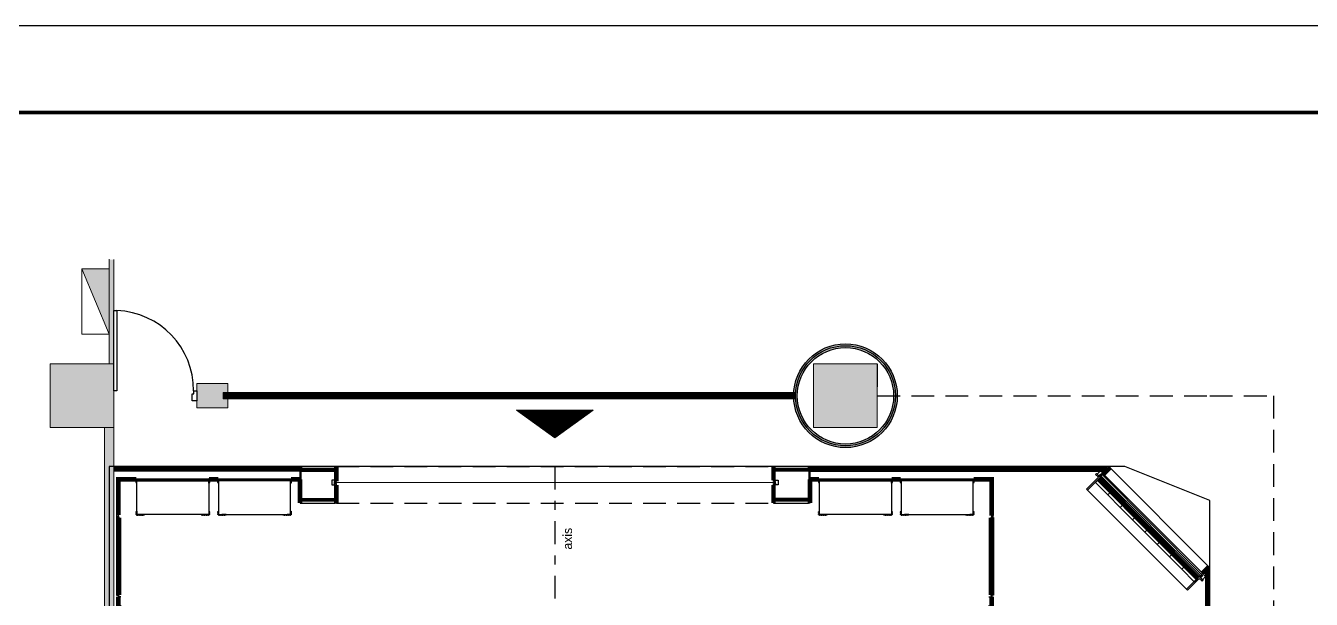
# Model space of a CAD drawing. Header units: millimetres. Extents: x 5896 to 6381, y 4295 to 4378.
# Drawn here: x 6114.69 to 6128.84, y 4371.62 to 4377.92 of the extents above; entities that cross this region are included whole.
import ezdxf

# ---------------------------------------------------------------- set-up
doc = ezdxf.new("R2010")
doc.units = ezdxf.units.MM
for name, pattern in [('CONTINOUS', [0]), ('HIDDEN', [0.375, 0.25, -0.125]), ('NASCOSTA', [0.375, 0.25, -0.125]), ('NASCOSTA2', [0.1875, 0.125, -0.0625]), ('PHANTOM2', [1.25, 0.625, -0.125, 0.125, -0.125, 0.125, -0.125]), ('TRATTEGGIATA', [0.75, 0.5, -0.25]), ('TRATTOPUNTO2', [0.5, 0.25, -0.125, 0, -0.125])]:
    doc.linetypes.add(name, pattern=pattern)
for name, color, linetype in [('1_AVT', 1, 'Continuous'), ('A-GLAZING', 2, 'Continuous'), ('ax-arredo piani', 2, 'Continuous'), ('ax-arredo piani rossi', 1, 'Continuous'), ('ax-arredo proiezioni', 1, 'NASCOSTA'), ('ax-arredo sez', 6, 'Continuous'), ('AX-proiez vestiti', 1, 'NASCOSTA2'), ('GA_X DIM', 8, 'Continuous'), ('Piani', 6, 'Continuous'), ('proiezioni', 2, 'NASCOSTA'), ('R-PIANI', 6, 'Continuous'), ('R-PROIEZIONI', 2, 'NASCOSTA'), ('sezioni 02', 3, 'Continuous'), ('Urban', 6, 'Continuous'), ('VITI', 1, 'Continuous'), ('图框', 254, 'Continuous')]:
    doc.layers.add(name, color=color, linetype=linetype)
for name, color, linetype, lineweight, true_color in [('Col-ALU-pia', 7, 'Continuous', 40, 0x8080fe), ('col-ALUrigatino-pia', 7, 'TRATTEGGIATA', 40, 0x8080fe), ('Col-mirror-pia', 7, 'Continuous', 40, 0x8ae2ff), ('Col-rosso-pia', 7, 'Continuous', 40, 0xb24e1f), ('R-HATCH', 7, 'Continuous', 9, 0xbababa), ('R-WALL', 7, 'Continuous', 9, 0xbababa)]:
    doc.layers.add(name, color=color, linetype=linetype, lineweight=lineweight, true_color=true_color)
for name, color, linetype, true_color in [('Col-LUMINOSO-PIA', 7, 'Continuous', 0xffd452), ('Col-neutro-pia', 7, 'TRATTEGGIATA', 0xb24e1f), ('Col-urban-pia', 7, 'CONTINOUS', 0x878787), ('MERCHANDISING-quote', 7, 'NASCOSTA2', 0x62b5df)]:
    doc.layers.add(name, color=color, linetype=linetype, true_color=true_color)
doc.layers.add('R-BORDER', color=7, linetype='PHANTOM2', true_color=0xdb0000, plot=False)
doc.layers.add('R-PLANT', color=1, linetype='Continuous', lineweight=9)
doc.styles.add('HZDX', font='')
doc.styles.get('HZDX').set_extended_font_data('DicotMedium')

# ---------------------------------------------------------------- blocks, each defined once
blk = doc.blocks.new('AX wall 3')
at = {"layer": 'ax-arredo piani'}
for points in [[(1.196, -0.482), (0.004, -0.482), (0.004, -0.082), (1.196, -0.082)], [(2.396, -0.482), (1.204, -0.482), (1.204, -0.082), (2.396, -0.082)], [(3.596, -0.482), (2.404, -0.482), (2.404, -0.082), (3.596, -0.082)]]:
    blk.add_lwpolyline(points, close=True, dxfattribs=at)
at = {"layer": 'ax-arredo proiezioni'}
for points in [[(0.004, -0.102), (0.004, -0.411), (1.196, -0.411), (1.196, -0.102)], [(0.024, -0.102), (0.024, -0.391), (1.176, -0.391), (1.176, -0.102)], [(1.204, -0.102), (1.204, -0.411), (2.396, -0.411), (2.396, -0.102)], [(1.224, -0.102), (1.224, -0.391), (2.376, -0.391), (2.376, -0.102)], [(2.404, -0.102), (2.404, -0.411), (3.596, -0.411), (3.596, -0.102)], [(2.424, -0.102), (2.424, -0.391), (3.576, -0.391), (3.576, -0.102)]]:
    blk.add_lwpolyline(points, dxfattribs=at)
at = {"layer": 'ax-arredo sez'}
for points in [[(-0.15, -0.03), (-0.1, -0.08), (-0.004, -0.08), (-0.004, -0.076), (-0.015, -0.076), (-0.015, -0.061), (-0.05, -0.061), (-0.05, -0.03), (-0.15, -0.03), (-0.15, -0.03)], [(1.185, -0.076), (1.185, -0.061), (0.015, -0.061), (0.015, -0.076), (0.004, -0.076), (0.004, -0.08), (1.196, -0.08), (1.196, -0.076), (1.185, -0.076)], [(2.385, -0.076), (2.385, -0.061), (1.215, -0.061), (1.215, -0.076), (1.204, -0.076), (1.204, -0.08), (2.396, -0.08), (2.396, -0.076), (2.385, -0.076)], [(3.585, -0.076), (3.585, -0.061), (2.415, -0.061), (2.415, -0.076), (2.404, -0.076), (2.404, -0.08), (3.596, -0.08), (3.596, -0.076), (3.585, -0.076)], [(3.75, -0.03), (3.7, -0.08), (3.604, -0.08), (3.604, -0.076), (3.615, -0.076), (3.615, -0.061), (3.65, -0.061), (3.65, -0.03), (3.75, -0.03), (3.75, -0.03)]]:
    blk.add_lwpolyline(points, dxfattribs=at)
for points in [[(-0.1, -0.08), (-0.004, -0.08), (-0.004, -0.081), (-0.1, -0.081)], [(-0.05, -0.046), (0.05, -0.046), (0.05, -0.043), (-0.05, -0.043)], [(-0.05, -0.046), (-0.015, -0.046), (-0.015, -0.061), (-0.05, -0.061)], [(-0.015, -0.076), (0.015, -0.076), (0.015, -0.046), (-0.015, -0.046)], [(-0.012, -0.073), (0.012, -0.073), (0.012, -0.049), (-0.012, -0.049)], [(1.196, -0.08), (0.004, -0.08), (0.004, -0.081), (1.196, -0.081)], [(0.015, -0.061), (0.05, -0.061), (0.05, -0.046), (0.015, -0.046)], [(1.15, -0.046), (1.25, -0.046), (1.25, -0.043), (1.15, -0.043)], [(1.15, -0.046), (1.185, -0.046), (1.185, -0.061), (1.15, -0.061)], [(1.185, -0.076), (1.215, -0.076), (1.215, -0.046), (1.185, -0.046)], [(1.188, -0.073), (1.212, -0.073), (1.212, -0.049), (1.188, -0.049)], [(2.396, -0.08), (1.204, -0.08), (1.204, -0.081), (2.396, -0.081)], [(1.215, -0.061), (1.25, -0.061), (1.25, -0.046), (1.215, -0.046)], [(2.35, -0.046), (2.45, -0.046), (2.45, -0.043), (2.35, -0.043)], [(2.35, -0.046), (2.385, -0.046), (2.385, -0.061), (2.35, -0.061)], [(2.385, -0.076), (2.415, -0.076), (2.415, -0.046), (2.385, -0.046)], [(2.388, -0.073), (2.412, -0.073), (2.412, -0.049), (2.388, -0.049)], [(3.596, -0.08), (2.404, -0.08), (2.404, -0.081), (3.596, -0.081)], [(2.415, -0.061), (2.45, -0.061), (2.45, -0.046), (2.415, -0.046)], [(3.55, -0.046), (3.65, -0.046), (3.65, -0.043), (3.55, -0.043)], [(3.55, -0.046), (3.585, -0.046), (3.585, -0.061), (3.55, -0.061)], [(3.585, -0.076), (3.615, -0.076), (3.615, -0.046), (3.585, -0.046)], [(3.588, -0.073), (3.612, -0.073), (3.612, -0.049), (3.588, -0.049)], [(3.7, -0.08), (3.604, -0.08), (3.604, -0.081), (3.7, -0.081)], [(3.615, -0.061), (3.65, -0.061), (3.65, -0.046), (3.615, -0.046)]]:
    blk.add_lwpolyline(points, close=True, dxfattribs=at)
at = {"layer": 'AX-proiez vestiti', "color": 1}
for p, q in [((0.1, -0.129), (0.1, -0.673)), ((0.2, -0.129), (0.2, -0.673)), ((0.3, -0.129), (0.3, -0.673)), ((0.4, -0.129), (0.4, -0.673)), ((0.5, -0.129), (0.5, -0.673)), ((0.6, -0.129), (0.6, -0.673)), ((0.7, -0.129), (0.7, -0.673)), ((0.8, -0.129), (0.8, -0.673)), ((0.9, -0.129), (0.9, -0.673)), ((1, -0.129), (1, -0.673)), ((1.1, -0.129), (1.1, -0.673)), ((1.3, -0.129), (1.3, -0.673)), ((1.4, -0.129), (1.4, -0.673)), ((1.5, -0.129), (1.5, -0.673)), ((1.6, -0.129), (1.6, -0.673)), ((1.7, -0.129), (1.7, -0.673)), ((1.8, -0.129), (1.8, -0.673)), ((1.9, -0.129), (1.9, -0.673)), ((2, -0.129), (2, -0.673)), ((2.1, -0.129), (2.1, -0.673)), ((2.2, -0.129), (2.2, -0.673)), ((2.3, -0.129), (2.3, -0.673)), ((2.5, -0.129), (2.5, -0.673)), ((2.6, -0.129), (2.6, -0.673)), ((2.7, -0.129), (2.7, -0.673)), ((2.8, -0.129), (2.8, -0.673)), ((2.9, -0.129), (2.9, -0.673)), ((3, -0.129), (3, -0.673)), ((3.1, -0.129), (3.1, -0.673)), ((3.2, -0.129), (3.2, -0.673)), ((3.3, -0.129), (3.3, -0.673)), ((3.4, -0.129), (3.4, -0.673)), ((3.5, -0.129), (3.5, -0.673))]:
    blk.add_line(p, q, dxfattribs=at)
at = {"layer": 'DEFPOINTS'}
for p, q in [((-0.25, -0.03), (-0.25, 0)), ((-0.15, -0.03), (-0.15, 0)), ((-0.05, -0.03), (-0.05, 0)), ((3.65, -0.03), (3.65, 0)), ((3.75, -0.03), (3.75, 0)), ((3.85, -0.03), (3.85, 0))]:
    blk.add_line(p, q, dxfattribs=at)
blk = doc.blocks.new('bullone fianco')
at = {"layer": 'VITI'}
for p, q in [((0, 0.008), (-0.003, 0.008)), ((-0.003, 0), (-0.003, 0.007)), ((0, 0.006), (-0.003, 0.006)), ((0, 0.001), (-0.003, 0.001)), ((0, -0.001), (0, 0.008)), ((0, 0.007), (0, 0.008)), ((0, 0), (0, 0.007)), ((0, 0.007), (0, 0.007)), ((0, 0), (0, -0.001)), ((0, 0), (0, 0)), ((0, -0.001), (-0.003, -0.001))]:
    blk.add_line(p, q, dxfattribs=at)
for centre, radius, start, end in [((-0.001, 0.007), 0.00209, 147.1328, 212.8672), ((0.005, 0.004), 0.00787, 163.2213, 196.7787), ((-0.001, 0), 0.00209, 147.1328, 212.8672)]:
    blk.add_arc(centre, radius, start, end, dxfattribs=at)
blk = doc.blocks.new('ax scaffale')
at = {"layer": 'ax-arredo piani'}
for points in [[(-0.796, -0.386), (-0.796, -0.386), (-0.004, -0.386), (-0.004, -0.386), (-0.004, -0.386), (-0.004, -0.017), (-0.796, -0.017), (-0.796, -0.386)], [(-0.711, -0.389), (-0.711, -0.386), (-0.76, -0.386), (-0.76, -0.389)], [(-0.089, -0.389), (-0.089, -0.386), (-0.04, -0.386), (-0.04, -0.389)]]:
    blk.add_lwpolyline(points, close=True, dxfattribs=at)
at = {"layer": 'ax-arredo sez'}
for points in [[(-0.04, -0.003), (-0.04, 0), (0, 0), (0, -0.04), (-0.003, -0.04), (-0.003, -0.003), (-0.04, -0.003)], [(-0.76, -0.003), (-0.76, 0), (-0.8, 0), (-0.8, -0.04), (-0.797, -0.04), (-0.797, -0.003), (-0.76, -0.003)], [(-0.76, -0.387), (-0.76, -0.39), (-0.8, -0.39), (-0.8, -0.35), (-0.797, -0.35), (-0.797, -0.387), (-0.76, -0.387)], [(-0.04, -0.387), (-0.04, -0.39), (0, -0.39), (0, -0.35), (-0.003, -0.35), (-0.003, -0.387), (-0.04, -0.387)]]:
    blk.add_lwpolyline(points, dxfattribs=at)
blk.add_lwpolyline([(-0.797, -0.016), (-0.797, -0.003), (-0.003, -0.003), (-0.003, -0.016)], close=True, dxfattribs=at)
at = {"layer": 'VITI'}
for points in [[(0.001, -0.04), (0, -0.04), (0, 0), (0.001, 0)], [(-0.8, -0.04), (-0.801, -0.04), (-0.801, 0), (-0.8, 0)]]:
    blk.add_lwpolyline(points, close=True, dxfattribs=at)
for points in [[(-0.8, -0.35), (-0.801, -0.35), (-0.801, -0.391), (-0.711, -0.391), (-0.711, -0.39), (-0.8, -0.39), (-0.8, -0.35)], [(0, -0.35), (0.001, -0.35), (0.001, -0.391), (-0.089, -0.391), (-0.089, -0.39), (0, -0.39), (0, -0.35)]]:
    blk.add_lwpolyline(points, dxfattribs=at)
at = {"layer": 'VITI', "xscale": -1}
for p, rotation in [((-0.801, -0.006), 180), ((-0.073, -0.391), 270), ((-0.053, -0.391), 270), ((-0.033, -0.391), 270), ((-0.013, -0.391), 270)]:
    blk.add_blockref('bullone fianco', p, dxfattribs=dict(at, rotation=rotation))
at = {"layer": 'VITI'}
for p in [(-0.801, -0.033), (-0.801, -0.364), (-0.801, -0.384)]:
    blk.add_blockref('bullone fianco', p, dxfattribs=at)
for p, rotation in [((0.001, -0.006), 180), ((0.001, -0.026), 180), ((-0.787, -0.391), 90), ((-0.767, -0.391), 90), ((-0.747, -0.391), 90), ((-0.727, -0.391), 90)]:
    blk.add_blockref('bullone fianco', p, dxfattribs=dict(at, rotation=rotation))
at = {"layer": 'VITI', "xscale": -1}
for p in [(0.001, -0.364), (0.001, -0.384)]:
    blk.add_blockref('bullone fianco', p, dxfattribs=at)
blk = doc.blocks.new('tukuang')
at = {"layer": '图框'}
blk.add_lwpolyline([(0, 0), (4200, 0), (4200, 2969.7), (0, 2969.7)], close=True, dxfattribs=at)
at = {"layer": '图框', "const_width": 4.24}
blk.add_lwpolyline([(212.1, 2870.7), (4101, 2870.7), (4101, 99), (212.1, 99)], close=True, dxfattribs=at)

msp = doc.modelspace()

# ---------------------------------------------------------------- hatches: boundary and pattern name
at = {"layer": 'Col-urban-pia'}
h = msp.add_hatch(color=256, dxfattribs=at)
h.dxf.hatch_style = 1
edge = h.paths.add_edge_path()
edge.add_arc((6123.711, 4373.855), 0.57, 0, 360)
edge = h.paths.add_edge_path(flags=17)
edge.add_arc((6123.711, 4373.855), 0.53, 0, 360)
at = {"layer": 'Piani'}
h = msp.add_hatch(dxfattribs=at)
h.set_pattern_fill('ACET-2D-ACET-2D-ACET-2D-ACET-2D-AC', color=256, scale=0.041472, style=0)
h.set_pattern_definition([(45, (5980.182718, 4577.533065), (-0.00366564155, 0.00366564155), [])])
h.paths.add_polyline_path([(6120.937, 4373.698), (6120.515, 4373.393), (6120.093, 4373.698)])
at = {"layer": 'R-HATCH', "ltscale": 10000}
h = msp.add_hatch(color=256, dxfattribs=at)
h.dxf.hatch_style = 1
h.paths.add_polyline_path([(6115.661, 4375.351), (6115.611, 4375.351), (6115.611, 4374.206), (6115.661, 4374.206)])
h = msp.add_hatch(color=256, dxfattribs=at)
h.dxf.hatch_style = 1
h.paths.add_polyline_path([(6123.361, 4365.106), (6124.061, 4365.106), (6124.061, 4365.806), (6123.361, 4365.806)])
h.paths.add_polyline_path([(6124.061, 4373.505), (6124.061, 4374.205), (6123.361, 4374.205), (6123.361, 4373.505)])
h.paths.add_polyline_path([(6114.961, 4373.506), (6114.961, 4374.206), (6115.661, 4374.206), (6115.661, 4373.506)])
h.paths.add_polyline_path([(6115.661, 4365.106), (6115.661, 4365.806), (6114.961, 4365.806), (6114.961, 4365.106)])
h.paths.add_polyline_path([(6115.661, 4356.705), (6115.661, 4357.405), (6114.961, 4357.405), (6114.961, 4356.705)])
h.paths.add_polyline_path([(6107.261, 4356.897), (6107.261, 4357.597), (6106.561, 4357.597), (6106.561, 4356.897)])
h.paths.add_polyline_path([(6106.561, 4365.806), (6107.261, 4365.806), (6107.261, 4365.106), (6106.561, 4365.106)])
h = msp.add_hatch(color=256, dxfattribs=at)
h.dxf.hatch_style = 1
h.paths.add_polyline_path([(6116.916, 4373.991), (6116.576, 4373.991), (6116.576, 4373.721), (6116.916, 4373.721), (6116.916, 4373.821), (6116.866, 4373.821), (6116.866, 4373.891), (6116.916, 4373.891)])
h = msp.add_hatch(color=256, dxfattribs=at)
h.dxf.hatch_style = 1
h.paths.add_polyline_path([(6115.661, 4368.418), (6115.661, 4373.506), (6115.561, 4373.506), (6115.561, 4368.518), (6115.011, 4368.518), (6115.011, 4368.418), (6115.511, 4368.418), (6115.511, 4365.808), (6115.661, 4365.808)])
at = {"layer": 'R-PLANT', "ltscale": 10000}
h = msp.add_hatch(color=1, dxfattribs=at)
h.dxf.hatch_style = 1
h.paths.add_polyline_path([(6115.611, 4375.251), (6115.311, 4375.251), (6115.611, 4374.531)])

# ---------------------------------------------------------------- linework, layer by layer
at = {"layer": '1_AVT', "ltscale": 10000}
msp.add_line((6115.696, 4374.791, 1.05), (6115.696, 4374.741, 1.05), dxfattribs=at)
at = {"layer": 'A-GLAZING', "color": 1}
for p, q in [((6126.516, 4372.96), (6127.603, 4371.869)), ((6127.638, 4371.904), (6126.551, 4372.995))]:
    msp.add_line(p, q, dxfattribs=at)
at = {"layer": 'A-GLAZING', "elevation": 0}
for points in [[(6126.51, 4372.985), (6126.526, 4373.001), (6126.535, 4372.992), (6126.519, 4372.976)], [(6127.619, 4371.874), (6127.619, 4371.874), (6127.621, 4371.874), (6127.633, 4371.886), (6127.633, 4371.888), (6127.633, 4371.888), (6126.535, 4372.99), (6126.533, 4372.99), (6126.521, 4372.978), (6126.521, 4372.976)]]:
    msp.add_lwpolyline(points, close=True, dxfattribs=at)
at = {"layer": 'A-GLAZING', "color": 252, "linetype": 'TRATTEGGIATA', "true_color": 0x8c8c8c, "const_width": 0.01, "elevation": 0}
msp.add_lwpolyline([(6118.089, 4372.901), (6122.942, 4372.901)], dxfattribs=at)
at = {"layer": 'ax-arredo piani'}
for p, q in [((6127.71, 4371.974), (6126.621, 4373.066)), ((6127.461, 4371.728), (6126.374, 4372.819))]:
    msp.add_line(p, q, dxfattribs=at)
at = {"layer": 'ax-arredo piani rossi'}
for p, q in [((6117.725, 4373.076), (6118.097, 4373.076)), ((6122.935, 4373.076), (6123.305, 4373.076)), ((6117.726, 4372.676), (6118.096, 4372.676)), ((6122.934, 4372.676), (6123.306, 4372.676)), ((6115.721, 4372.516), (6115.721, 4371.666)), ((6125.31, 4372.516), (6125.31, 4371.666))]:
    msp.add_line(p, q, dxfattribs=at)
at = {"layer": 'ax-arredo sez'}
msp.add_line((6116.711, 4372.951), (6116.711, 4372.936), dxfattribs=at)
at = {"layer": 'ax-arredo sez', "elevation": 0}
for points in [[(6126.364, 4372.829), (6126.495, 4372.96), (6126.463, 4372.991), (6126.474, 4373.002), (6126.516, 4372.96), (6126.374, 4372.819), (6126.364, 4372.829)], [(6127.472, 4371.717), (6127.603, 4371.848), (6127.634, 4371.816), (6127.645, 4371.827), (6127.603, 4371.869), (6127.461, 4371.728), (6127.472, 4371.717)]]:
    msp.add_lwpolyline(points, dxfattribs=at)
for points in [[(6115.811, 4372.951), (6115.811, 4372.936), (6115.711, 4372.936), (6115.711, 4372.519), (6115.696, 4372.519), (6115.696, 4372.951), (6115.811, 4372.951)], [(6125.22, 4372.951), (6125.22, 4372.936), (6125.32, 4372.936), (6125.32, 4372.519), (6125.335, 4372.519), (6125.335, 4372.951), (6125.22, 4372.951)], [(6126.633, 4372.8), (6126.497, 4372.936), (6126.462, 4372.901), (6126.598, 4372.765)], [(6126.769, 4372.664), (6126.633, 4372.8), (6126.598, 4372.765), (6126.733, 4372.629)], [(6115.711, 4372.536), (6115.714, 4372.536), (6115.714, 4372.519), (6115.721, 4372.519), (6115.721, 4372.516), (6115.693, 4372.516), (6115.693, 4372.519), (6115.711, 4372.519)], [(6125.32, 4372.536), (6125.317, 4372.536), (6125.317, 4372.519), (6125.31, 4372.519), (6125.31, 4372.516), (6125.338, 4372.516), (6125.338, 4372.519), (6125.32, 4372.519)], [(6126.904, 4372.528), (6126.769, 4372.664), (6126.733, 4372.629), (6126.869, 4372.493)], [(6115.703, 4372.516), (6115.693, 4372.516), (6115.693, 4371.666), (6115.703, 4371.666)], [(6115.71, 4371.666), (6115.704, 4371.666), (6115.703, 4371.667), (6115.703, 4372.515), (6115.704, 4372.516), (6115.71, 4372.516), (6115.711, 4372.515), (6115.711, 4371.667)], [(6125.321, 4371.666), (6125.327, 4371.666), (6125.328, 4371.667), (6125.328, 4372.515), (6125.327, 4372.516), (6125.321, 4372.516), (6125.32, 4372.515), (6125.32, 4371.667)], [(6125.328, 4372.516), (6125.338, 4372.516), (6125.338, 4371.666), (6125.328, 4371.666)], [(6127.04, 4372.392), (6126.904, 4372.528), (6126.869, 4372.493), (6127.004, 4372.357)], [(6127.175, 4372.256), (6127.04, 4372.392), (6127.004, 4372.357), (6127.14, 4372.221)], [(6127.311, 4372.12), (6127.175, 4372.256), (6127.14, 4372.221), (6127.275, 4372.084)], [(6127.446, 4371.984), (6127.311, 4372.12), (6127.275, 4372.084), (6127.411, 4371.948)], [(6127.582, 4371.848), (6127.446, 4371.984), (6127.411, 4371.948), (6127.546, 4371.812)], [(6115.711, 4371.646), (6115.714, 4371.646), (6115.714, 4371.663), (6115.721, 4371.663), (6115.721, 4371.666), (6115.693, 4371.666), (6115.693, 4371.663), (6115.711, 4371.663)], [(6125.32, 4371.646), (6125.317, 4371.646), (6125.317, 4371.663), (6125.31, 4371.663), (6125.31, 4371.666), (6125.338, 4371.666), (6125.338, 4371.663), (6125.32, 4371.663)]]:
    msp.add_lwpolyline(points, close=True, dxfattribs=at)
at = {"layer": 'Col-ALU-pia', "const_width": 0.05, "elevation": 0}
for points in [[(6115.681, 4373.076), (6115.681, 4373.046)], [(6117.711, 4373.076), (6117.711, 4373.046)], [(6118.111, 4372.913), (6118.111, 4373.076)], [(6122.92, 4373.076), (6122.92, 4372.926)], [(6123.32, 4373.076), (6123.32, 4373.046)], [(6115.711, 4372.546), (6115.711, 4372.936), (6115.811, 4372.936)], [(6117.711, 4372.936), (6117.711, 4372.676)], [(6123.32, 4372.676), (6123.32, 4372.936)], [(6125.22, 4372.936), (6125.32, 4372.936), (6125.32, 4372.536)], [(6126.622, 4373.066), (6126.551, 4372.995)], [(6118.111, 4372.676), (6118.111, 4372.876)], [(6122.92, 4372.876), (6122.92, 4372.676)], [(6127.709, 4371.975), (6127.638, 4371.904)]]:
    msp.add_lwpolyline(points, dxfattribs=at)
at = {"layer": 'col-ALUrigatino-pia', "const_width": 0.03, "elevation": 0}
for points in [[(6117.721, 4373.046), (6118.101, 4373.046)], [(6122.93, 4373.046), (6123.31, 4373.046)], [(6117.726, 4372.706), (6118.101, 4372.706)], [(6122.935, 4372.706), (6123.31, 4372.706)]]:
    msp.add_lwpolyline(points, dxfattribs=at)
at = {"layer": 'Col-LUMINOSO-PIA', "const_width": 0.05, "elevation": 0}
msp.add_lwpolyline([(6127.582, 4371.848), (6126.497, 4372.936)], dxfattribs=at)
at = {"layer": 'Col-mirror-pia', "const_width": 0.05, "elevation": 0}
for points in [[(6115.721, 4372.516), (6115.721, 4371.666)], [(6125.31, 4372.516), (6125.31, 4371.666)]]:
    msp.add_lwpolyline(points, dxfattribs=at)
at = {"layer": 'Col-neutro-pia', "const_width": 0.02, "elevation": 0}
for points in [[(6115.911, 4372.936), (6116.711, 4372.936)], [(6116.811, 4372.936), (6117.611, 4372.936)], [(6123.42, 4372.936), (6124.22, 4372.936)], [(6124.32, 4372.936), (6125.12, 4372.936)]]:
    msp.add_lwpolyline(points, dxfattribs=at)
at = {"layer": 'Col-rosso-pia', "const_width": 0.05, "elevation": 0}
for points in [[(6115.811, 4372.936), (6115.911, 4372.936)], [(6116.711, 4372.936), (6116.811, 4372.936)], [(6117.611, 4372.936), (6117.711, 4372.936)], [(6123.32, 4372.936), (6123.42, 4372.936)], [(6124.22, 4372.936), (6124.32, 4372.936)], [(6125.12, 4372.936), (6125.22, 4372.936)], [(6115.711, 4371.446), (6115.711, 4371.646)], [(6125.32, 4371.646), (6125.32, 4371.446)]]:
    msp.add_lwpolyline(points, dxfattribs=at)
at = {"layer": 'Col-urban-pia', "const_width": 0.05, "elevation": 0}
for points in [[(6115.681, 4373.046), (6117.711, 4373.046)], [(6123.32, 4373.046), (6126.589, 4373.046)], [(6127.69, 4371.941), (6127.69, 4370.375)]]:
    msp.add_lwpolyline(points, dxfattribs=at)
at = {"layer": 'Col-urban-pia'}
for radius in [0.57, 0.53]:
    msp.add_circle((6123.711, 4373.855), radius, dxfattribs=at)
at = {"layer": 'MERCHANDISING-quote', "linetype": 'TRATTOPUNTO2'}
msp.add_line((6120.515, 4373.076), (6120.515, 4369.452), dxfattribs=at)
at = {"layer": 'Piani', "elevation": 0}
msp.add_lwpolyline([(6120.093, 4373.698), (6120.937, 4373.698), (6120.515, 4373.393)], close=True, dxfattribs=at)
at = {"layer": 'proiezioni'}
for p, q in [((6118.11, 4373.076), (6122.921, 4373.076)), ((6118.111, 4372.676), (6122.92, 4372.676))]:
    msp.add_line(p, q, dxfattribs=at)
at = {"layer": 'R-BORDER', "ltscale": 10000, "elevation": 0}
msp.add_lwpolyline([(6107.261, 4353.281), (6113.633, 4353.281), (6123.719, 4363.406), (6127.72, 4367.422), (6127.72, 4372.705), (6126.784, 4373.076), (6115.611, 4373.076), (6115.611, 4363.038), (6113.691, 4363.038), (6113.691, 4365.181), (6107.311, 4365.181), (6107.311, 4353.281)], close=True, dxfattribs=at)
at = {"layer": 'R-PIANI', "ltscale": 10000, "elevation": 0}
msp.add_lwpolyline([(6115.661, 4373.911), (6115.661, 4374.791), (6115.696, 4374.791), (6115.696, 4373.911), (6115.661, 4373.911)], dxfattribs=at)
msp.add_lwpolyline([(6116.576, 4373.801), (6116.526, 4373.801), (6116.526, 4373.876), (6116.541, 4373.876), (6116.541, 4373.911), (6116.576, 4373.911)], close=True, dxfattribs=at)
at = {"layer": 'R-PIANI', "ltscale": 10000}
msp.add_arc((6115.665, 4373.916, 2.1), 0.875, 359.6659, 88.0094, dxfattribs=at)
at = {"layer": 'R-PLANT', "ltscale": 10000, "elevation": 0}
for points in [[(6115.611, 4374.531), (6115.611, 4375.251), (6115.311, 4375.251), (6115.311, 4374.531), (6115.611, 4374.531)], [(6115.611, 4374.531), (6115.311, 4375.251)]]:
    msp.add_lwpolyline(points, dxfattribs=at)
at = {"layer": 'R-PROIEZIONI', "elevation": 0}
msp.add_lwpolyline([(6124.061, 4374.205), (6124.061, 4373.855), (6127.72, 4373.855), (6128.42, 4373.855), (6128.42, 4353.281)], dxfattribs=at)
at = {"layer": 'R-PROIEZIONI', "linetype": 'HIDDEN', "const_width": 0.08, "elevation": 0}
msp.add_lwpolyline([(6123.161, 4373.857), (6116.866, 4373.857)], dxfattribs=at)
at = {"layer": 'R-WALL', "ltscale": 10000}
for p, q in [((6116.576, 4373.721), (6116.576, 4373.991)), ((6116.576, 4373.991), (6116.916, 4373.991)), ((6116.576, 4373.721), (6116.916, 4373.721)), ((6115.561, 4368.678), (6115.561, 4373.506)), ((6115.661, 4368.578), (6115.661, 4373.506))]:
    msp.add_line(p, q, dxfattribs=at)
at = {"layer": 'R-WALL', "ltscale": 10000, "elevation": 0}
for points in [[(6115.611, 4374.206), (6115.611, 4375.355)], [(6115.661, 4374.206), (6115.661, 4375.353)], [(6116.916, 4373.991), (6116.916, 4373.891), (6116.866, 4373.891), (6116.866, 4373.821), (6116.916, 4373.821), (6116.916, 4373.721)]]:
    msp.add_lwpolyline(points, dxfattribs=at)
for points in [[(6114.961, 4373.506), (6114.961, 4374.206), (6115.661, 4374.206), (6115.661, 4373.506)], [(6124.061, 4373.505), (6124.061, 4374.205), (6123.361, 4374.205), (6123.361, 4373.505)]]:
    msp.add_lwpolyline(points, close=True, dxfattribs=at)
at = {"layer": 'sezioni 02', "elevation": 0}
for points in [[(6115.666, 4373.046), (6115.666, 4373.076), (6115.681, 4373.076), (6115.681, 4373.046), (6115.676, 4373.046), (6115.676, 4373.026), (6115.666, 4373.026), (6115.666, 4373.046), (6115.666, 4373.046)], [(6117.711, 4373.046), (6117.711, 4373.076), (6117.726, 4373.076), (6117.726, 4373.046), (6117.721, 4373.046), (6117.721, 4373.026), (6117.711, 4373.026), (6117.711, 4373.046), (6117.711, 4373.046)], [(6118.101, 4373.026), (6118.111, 4373.026), (6118.111, 4373.076), (6118.096, 4373.076), (6118.096, 4373.046), (6118.101, 4373.046), (6118.101, 4373.026)], [(6118.111, 4372.913), (6118.111, 4373.026), (6118.101, 4373.026), (6118.101, 4372.926)], [(6122.93, 4373.026), (6122.921, 4373.026), (6122.92, 4373.027), (6122.92, 4373.076), (6122.935, 4373.076), (6122.935, 4373.046), (6122.93, 4373.046), (6122.93, 4373.026)], [(6122.92, 4372.913), (6122.92, 4373.026), (6122.93, 4373.026), (6122.93, 4372.926)], [(6123.32, 4373.046), (6123.32, 4373.076), (6123.305, 4373.076), (6123.305, 4373.046), (6123.31, 4373.046), (6123.31, 4373.026), (6123.32, 4373.026), (6123.32, 4373.046), (6123.32, 4373.046)], [(6123.31, 4373.026), (6123.32, 4373.026), (6123.32, 4372.676), (6123.305, 4372.676), (6123.305, 4372.706), (6123.31, 4372.706), (6123.31, 4373.026)], [(6126.481, 4372.995), (6126.5, 4372.976), (6126.526, 4373.001), (6126.542, 4372.986), (6126.551, 4372.995), (6126.516, 4373.031), (6126.481, 4372.995)], [(6126.544, 4373.002), (6126.551, 4372.995), (6126.622, 4373.066), (6126.612, 4373.076), (6126.581, 4373.046), (6126.589, 4373.046), (6126.544, 4373.002)], [(6118.061, 4372.876), (6118.089, 4372.876), (6118.089, 4372.913), (6118.111, 4372.913), (6118.111, 4372.926), (6118.061, 4372.926), (6118.061, 4372.876)], [(6118.101, 4372.876), (6118.101, 4372.726), (6118.111, 4372.726), (6118.111, 4372.89)], [(6122.97, 4372.876), (6122.942, 4372.876), (6122.942, 4372.913), (6122.92, 4372.913), (6122.92, 4372.926), (6122.97, 4372.926), (6122.97, 4372.876)], [(6122.93, 4372.876), (6122.93, 4372.726), (6122.92, 4372.726), (6122.92, 4372.89)], [(6117.721, 4372.726), (6117.712, 4372.726), (6117.711, 4372.725), (6117.711, 4372.676), (6117.726, 4372.676), (6117.726, 4372.706), (6117.721, 4372.706), (6117.721, 4372.726)], [(6118.101, 4372.726), (6118.11, 4372.726), (6118.111, 4372.725), (6118.111, 4372.676), (6118.096, 4372.676), (6118.096, 4372.706), (6118.101, 4372.706), (6118.101, 4372.726)], [(6122.93, 4372.726), (6122.921, 4372.726), (6122.92, 4372.725), (6122.92, 4372.676), (6122.935, 4372.676), (6122.935, 4372.706), (6122.93, 4372.706), (6122.93, 4372.726)], [(6127.645, 4371.897), (6127.638, 4371.904), (6127.709, 4371.975), (6127.72, 4371.964), (6127.69, 4371.934), (6127.69, 4371.941), (6127.645, 4371.897)], [(6127.638, 4371.833), (6127.618, 4371.853), (6127.644, 4371.879), (6127.629, 4371.895), (6127.638, 4371.904), (6127.673, 4371.869), (6127.638, 4371.833)]]:
    msp.add_lwpolyline(points, dxfattribs=at)
for points in [[(6117.711, 4373.026), (6117.721, 4373.026), (6117.721, 4372.726), (6117.711, 4372.726)], [(6118.101, 4373.046), (6117.721, 4373.046), (6117.721, 4373.026), (6118.101, 4373.026)], [(6122.93, 4373.046), (6123.31, 4373.046), (6123.31, 4373.026), (6122.93, 4373.026)], [(6126.525, 4372.969), (6126.51, 4372.985), (6126.5, 4372.976), (6126.516, 4372.96)], [(6118.111, 4372.89), (6118.089, 4372.89), (6118.089, 4372.876), (6118.111, 4372.876)], [(6122.92, 4372.89), (6122.942, 4372.89), (6122.942, 4372.876), (6122.92, 4372.876)], [(6118.101, 4372.706), (6117.721, 4372.706), (6117.721, 4372.726), (6118.101, 4372.726)], [(6122.93, 4372.706), (6123.31, 4372.706), (6123.31, 4372.726), (6122.93, 4372.726)], [(6127.612, 4371.878), (6127.628, 4371.863), (6127.618, 4371.853), (6127.603, 4371.869)]]:
    msp.add_lwpolyline(points, close=True, dxfattribs=at)
at = {"layer": 'Urban'}
for p, q in [((6127.671, 4371.922), (6127.671, 4370.388)), ((6127.69, 4370.388), (6127.69, 4371.941))]:
    msp.add_line(p, q, dxfattribs=at)
at = {"layer": 'Urban', "elevation": 0}
msp.add_lwpolyline([(6115.676, 4373.046), (6117.711, 4373.046), (6117.711, 4373.027), (6115.676, 4373.027)], close=True, dxfattribs=at)
for points in [[(6125.14, 4373.046), (6123.32, 4373.046), (6123.32, 4373.027), (6125.159, 4373.027)], [(6126.589, 4373.046), (6125.14, 4373.046)], [(6125.159, 4373.027), (6126.569, 4373.027)]]:
    msp.add_lwpolyline(points, dxfattribs=at)
at = {"layer": 'Urban'}
for radius in [0.55, 0.53]:
    msp.add_circle((6123.711, 4373.855), radius, dxfattribs=at)

# ---------------------------------------------------------------- block references
at = {"layer": 'ax-arredo piani', "xscale": -1}
for p in [(6115.911, 4372.936), (6123.42, 4372.936)]:
    msp.add_blockref('ax scaffale', p, dxfattribs=at)
at = {"layer": 'ax-arredo piani'}
for p in [(6117.611, 4372.936), (6125.12, 4372.936)]:
    msp.add_blockref('ax scaffale', p, dxfattribs=at)
for p, rotation in [((6115.711, 4367.796), 90), ((6125.32, 4371.396), 270)]:
    msp.add_blockref('AX wall 3', p, dxfattribs=dict(at, rotation=rotation))
at = {"layer": 'GA_X DIM', "xscale": 0.009635294117647079, "yscale": 0.009635294117647079, "zscale": 0.009635294117647079}
msp.add_blockref('tukuang', (6097.895, 4349.307), dxfattribs=at)

# ---------------------------------------------------------------- texts
at = {"layer": 'MERCHANDISING-quote', "insert": (6120.603, 4372.284), "char_height": 0.1, "width": 0.89383, "attachment_point": 2, "rotation": 90, "style": 'HZDX'}
msp.add_mtext('axis', dxfattribs=at)

doc.saveas('drawing.dxf')
